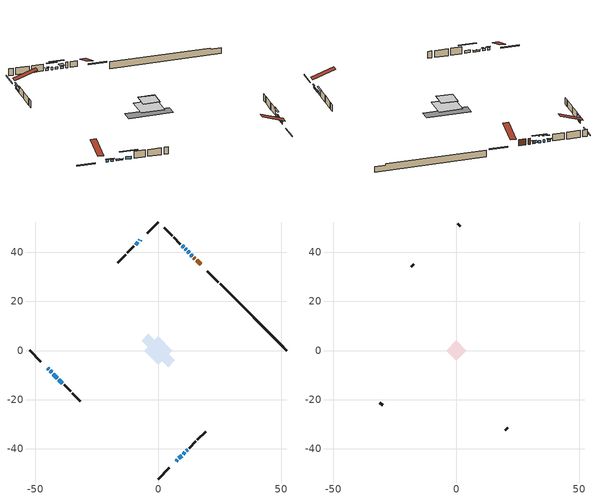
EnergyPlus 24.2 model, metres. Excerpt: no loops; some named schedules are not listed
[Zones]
conditioned space
 floor adiabatic (AdiabaticFloorConstruction): -5.71,0 0,5.71 5.71,0 0,-5.71 z0.65
 floor foundation (Slab1 construction): -6.79,4.06 -4.06,6.79 6.79,-4.06 4.06,-6.79 z-1.79
 wall outside (RimJoist1 construction): 0,-52.32 4.48,-47.84 / -52.32,0 -47.84,-4.48 / 0,52.32 -4.48,47.84 / 24.51,27.81 20.03,32.29 z0.65:0.95
 wall outside (AdiabaticWallConstruction 1): 17.25,35.07 15.62,36.7 / 14.96,37.36 14.55,37.78 z0.65:2.68
 wall outside (AdiabaticWallConstruction): -7.26,45.06 -7.62,44.7 / 7.26,-45.06 7.75,-44.58 / 11.46,-40.87 11.94,-40.38 / -40.42,-11.9 -39.02,-13.31 / 11.32,41 10.96,41.37 z0.65:1.54; -45.06,-7.26 -44.68,-7.64 z0.65:1.41; -44.03,-8.29 -43.4,-8.92 / 13.89,38.43 13.26,39.06 / 12.61,39.72 11.97,40.35 / 10.17,-42.15 10.8,-41.52 / 10.3,42.02 9.67,42.65 z0.65:1.36; 8.4,-43.92 9.51,-42.81 / -42.74,-9.58 -41.07,-11.25 z0.65:1.11; -8.28,44.05 -9.25,43.07 z0.65:1.16
 wall outside (Wall1 construction): 12.6,-39.72 15.31,-37.01 / -38.36,-13.96 -35.64,-16.68 / -9.9,42.42 -12.62,39.7 / 9.02,43.31 6.3,46.02 z0.65:3.09
 wall outside (Wall2 construction): 15.97,-36.35 19.25,-33.07 / -34.99,-17.34 -31.71,-20.61 / -13.28,39.05 -16.56,35.77 / 5.64,46.68 2.36,49.96 z0.65:3.09
 wall foundation (FoundationWall1 construction): 25.17,27.16,-1.79 25.17,27.16,0.65 49.61,2.72,0.65 49.61,2.72,0.18 52.32,0,0.18 52.32,0,-1.79
 window (WindowConstruction 10): -7.26,45.06 -7.62,44.7 z0.65:1.54
 window (WindowConstruction 7): 7.26,-45.06 7.74,-44.58 z0.65:1.54
 window (WindowConstruction 8): -45.06,-7.26 -44.69,-7.64 z0.65:1.41
 window (WindowConstruction 9): -44.03,-8.29 -43.4,-8.92 z0.65:1.36
 window (WindowConstruction 12): 8.4,-43.92 9.51,-42.81 z0.65:1.11
 window (WindowConstruction 13): -42.74,-9.58 -41.07,-11.25 z0.65:1.11
 window (WindowConstruction): 13.89,38.43 13.26,39.06 z0.65:1.36
 window (WindowConstruction 1): 12.6,39.72 11.98,40.35 z0.65:1.36
 window (WindowConstruction 2): 10.17,-42.15 10.8,-41.52 z0.65:1.36
 window (WindowConstruction 3): 11.46,-40.87 11.94,-40.38 z0.65:1.54
 window (WindowConstruction 4): -40.42,-11.91 -39.02,-13.31 z0.65:1.54
 window (WindowConstruction 11): 11.32,41 10.96,41.36 z0.65:1.54
 window (WindowConstruction 5): 10.3,42.02 9.67,42.65 z0.65:1.36
 window (WindowConstruction 6): -8.28,44.05 -9.25,43.08 z0.65:1.16
 door (Door): 17.25,35.07 15.62,36.7 z0.65:2.68
 door (Door 1): 14.96,37.36 14.55,37.78 z0.65:2.68
 ceiling adiabatic (AdiabaticFloorConstruction): 0,-5.71 5.71,0 0,5.71 -5.71,0 z0.65
attic - vented
 floor to conditioned space (Floor1 construction Reversed): -3.99,0 0,3.99 3.99,0 0,-3.99 z3.09
 floor to conditioned space (Floor2 construction Reversed): -4.09,0 0,4.09 4.09,0 0,-4.09 z3.09
 wall outside (Wall3 construction): 19.91,-32.42 20.96,-31.37 / -31.05,-21.27 -30,-22.32 / -17.21,35.11 -18.26,34.06 / 1.71,50.62 0.66,51.67 z0.65:3.09
 roof outside (Roof1 construction): 6.6,-45.72,3.09 1.04,-40.16,5.71 -0.42,-41.62,5.71 5.14,-47.19,3.09; -45.72,-6.6,3.09 -40.16,-1.04,5.71 -41.62,0.42,5.71 -47.19,-5.14,3.09; -6.6,45.72,3.09 -1.04,40.16,5.71 0.42,41.62,5.71 -5.14,47.19,3.09; 17.91,34.42,3.09 12.35,28.85,5.71 13.81,27.39,5.71 19.37,32.95,3.09
shading: -7.83,44.49 -7.05,45.27 -7.26,45.49 -8.04,44.7 z1.84; 7.96,-44.37 7.05,-45.27 7.26,-45.49 8.17,-44.58 z1.84; -44.47,-7.85 -45.27,-7.05 -45.49,-7.26 -44.69,-8.06 z1.71; -43.19,-9.13 -44.24,-8.08 -44.45,-8.29 -43.4,-9.35 z1.66; 9.62,-42.7 8.3,-44.03 8.4,-44.13 9.73,-42.81 z1.26; -40.97,-11.35 -42.85,-9.47 -42.95,-9.58 -41.07,-11.46 z1.26; 13.05,39.27 14.1,38.22 15.18,39.3 14.13,40.35 z1.66; 10.47,41.85 14.11,38.21 14.32,38.42 10.68,42.07 z3.49; 11.01,-41.31 9.96,-42.36 10.17,-42.58 11.22,-41.52 z1.66; 13.02,-39.31 10.38,-41.94 10.59,-42.15 13.23,-39.52 z3.06; -37.51,-14.81 -41.92,-10.4 -42.14,-10.61 -37.72,-15.02 z3.67; 9.88,42.44 12.39,39.93 12.61,40.14 10.09,42.65 z3.06; 9.46,42.86 10.51,41.81 10.72,42.02 9.67,43.07 z1.66; -10.32,42 -7.2,45.12 -7.41,45.33 -10.53,42.21 z2.68
[Building]
Building 1: Terrain=Suburbs
[Site:Location]
Halifax Intl AP_NS: Latitude {deg}=44.88; Longitude {deg}=-63.51; Time Zone {hr}=-4; Elevation {m}=145; Keep Site Location Information=Yes
[Site:GroundTemperature:Shallow]
3.15511, 1.33576, 1.19006, 2.05344, 5.51939, 8.9692, 11.96, 13.8546, 14.0156, 12.4746, 9.56009, 6.2161
[Site:WaterMainsTemperature]
Calculation Method=Schedule; Temperature Schedule=mains temperature schedule
[Material] Roughness=Rough; Thermal Absorptance=0.9
Name | Thickness {m} | Conductivity {W/m-K} | Density {kg/m3} | Specific Heat {J/kg-K} | Solar Absorptance | Visible Absorptance
asphalt or fiberglass shingles | 0.00635 | 0.162714 | 1121.4 | 1465.45 | 0.4 | 0.4
ceiling loosefill ins | 0.0846667 | 0.0480833 | 16.02 | 1046.75 | 0.7 | 0.7
ceiling stud and cavity | 0.1397 | 0.107503 | 65.682 | 1177.47 | 0.7 | 0.7
ceiling stud and cavity 1 | 0.1397 | 0.118768 | 65.682 | 1177.47 | 0.7 | 0.7
concrete 4.0 in. | 0.1016 | 1.803125 | 2242.8 | 837.4 | 0.7 | 0.7
concrete 8.0 in. | 0.2032 | 1.803125 | 2242.8 | 837.4 | 0.7 | 0.7
door material | 0.04445 | 0.0451087 | 512.64 | 1214.23 | 0.7 | 0.7
exterior vertical ins | 0.0421978 | 0.029427 | 32.04 | 1214.23 | 0.7 | 0.7
floor covering | 0.0127 | 0.0433444 | 54.468 | 1339.84 | 0.6 | 0.6
floor rigid ins; wall rigid ins 1 | 0.512978 | 0.029427 | 32.04 | 1214.23 | 0.7 | 0.7
floor stud and cavity | 0.1397 | 1.75129 | 37.0049 | 1207.88 | 0.7 | 0.7
furniture material conditioned space 1 | 0.1524 | 0.115458 | 640.8 | 1214.23 | 0.6 | 0.6
gypsum board | 0.0127 | 0.160291 | 801 | 837.4 | 0.6 | 0.6
gypsum board 1 | 0.0127 | 0.160291 | 801 | 837.4 | 0.7 | 0.7
osb sheathing 0.5 in. | 0.0127 | 0.115458 | 512.64 | 1214.23 | 0.7 | 0.7
osb sheathing 0.75 in. | 0.01905 | 0.115458 | 512.64 | 1214.23 | 0.7 | 0.7
osb sheathing 2.0 in. | 0.0508 | 0.115458 | 512.64 | 1214.23 | 0.7 | 0.7
rim joist rigid ins; wall rigid ins | 0.051816 | 0.029427 | 32.04 | 1214.23 | 0.7 | 0.7
rim joist stud and cavity | 0.0508 | 0.0405436 | 125.044 | 1163.47 | 0.6 | 0.6
slab rigid ins | 0.0412942 | 0.029427 | 32.04 | 1214.23 | 0.7 | 0.7
wall stud and cavity | 0.1397 | 0.223492 | 139.0536 | 1170.24 | 0.7 | 0.7
wall stud and cavity 1 | 0.1397 | 0.114486 | 139.0536 | 1170.24 | 0.7 | 0.7
wall stud and cavity 2 | 0.0889 | 6.1454 | 50.32683 | 1063.81 | 0.6 | 0.6
wall stud and cavity 3 | 0.0889 | 0.380278 | 52.3479 | 1209.89 | 0.7 | 0.7
wall stud and cavity 4 | 0.0889 | 0.391764 | 83.0341 | 1211.67 | 0.7 | 0.7
wood siding | 0.0254 | 0.102417 | 544.68 | 1172.36 | 0.4 | 0.4
wood siding 1 | 0.00254 | 0.102417 | 544.68 | 1172.36 | 0.4 | 0.4
wood siding 2; wood siding 3; wood siding 4 | 0.0254 | 0.102417 | 544.68 | 1172.36 | 0.7 | 0.7
[WindowMaterial:SimpleGlazingSystem]
Name | U-Factor {W/m2-K} | Solar Heat Gain Coefficient
WindowMaterial | 2.25473 | 0.49
WindowMaterial 1 | 2.25928 | 0.48
WindowMaterial 2 | 2.17808 | 0.56
WindowMaterial 3 | 2.32457 | 0.42
WindowMaterial 4 | 2.30697 | 0.44
WindowMaterial 5 | 2.34672 | 0.4
WindowMaterial 6 | 2.37511 | 0.37
[Construction]
AdiabaticFloorConstruction: floor stud and cavity, floor rigid ins, osb sheathing 0.75 in., floor covering
AdiabaticWallConstruction: wood siding 3, wall rigid ins 1, wall stud and cavity 3, gypsum board
AdiabaticWallConstruction 1: wood siding 4, wall rigid ins 1, wall stud and cavity 3, gypsum board
Door; Door 1: door material
Floor1 construction Reversed: gypsum board, ceiling stud and cavity, ceiling loosefill ins
Floor2 construction Reversed: gypsum board, ceiling stud and cavity 1
FoundationWall1 construction: concrete 8.0 in., gypsum board 1
furniture construction conditioned space 1: furniture material conditioned space 1
PartitionWallConstruction: gypsum board, wall stud and cavity 4, gypsum board
RimJoist1 construction: wood siding 2, rim joist rigid ins, osb sheathing 2.0 in., rim joist stud and cavity
Roof1 construction: asphalt or fiberglass shingles
Slab1 construction: slab rigid ins, concrete 4.0 in.
Wall1 construction: wood siding, wall rigid ins, osb sheathing 0.5 in., wall stud and cavity, gypsum board
Wall2 construction: wood siding, osb sheathing 0.5 in., wall stud and cavity 1, gypsum board
Wall3 construction: wood siding 1, wall stud and cavity 2
WindowConstruction; WindowConstruction 1; WindowConstruction 2; WindowConstruction 5; WindowConstruction 9: WindowMaterial
WindowConstruction 10; WindowConstruction 11: WindowMaterial 5
WindowConstruction 12; WindowConstruction 13: WindowMaterial 6
WindowConstruction 3; WindowConstruction 7: WindowMaterial 1
WindowConstruction 4: WindowMaterial 2
WindowConstruction 6: WindowMaterial 3
WindowConstruction 8: WindowMaterial 4
[Zone] Multiplier=1; Part of Total Floor Area=Yes
Name | Volume {m3}
attic - vented | 27.76
conditioned space | 315.7
[Space]
Name | Zone | Volume {m3}
attic - vented 1 | attic - vented | 27.76
conditioned space 1 | conditioned space | 315.7
[ZoneInfiltration:EffectiveLeakageArea]
infil attic - vented 1: Zone or Space=attic - vented 1; Schedule=Always On Discrete; Effective Air Leakage Area {cm2}=2336.24; Stack Coefficient=0.00035189; Wind Coefficient=1.26743e-05
[ZoneMixing]
whole house fan mix: Zone or Space=attic - vented; Schedule=Always On Continuous; Design Flow Rate Calculation Method=Flow/Zone; Design Flow Rate {m3/s}=0; Source Zone or Space=conditioned space
[SurfaceProperty:ExposedFoundationPerimeter]
Slab1: Exposed Perimeter Calculation Method=TotalExposedPerimeter; Total Exposed Perimeter {m}=38.405
[InternalMass] Zone or ZoneList=conditioned space; Space or SpaceList=conditioned space 1
Name | Construction | Surface Area {m2}
furniture mass conditioned space 1 | furniture construction conditioned space 1 | 49.8001
partition wall mass | PartitionWallConstruction | 124.5
[Lights]
interior lighting: Zone or ZoneList or Space or SpaceList=conditioned space 1; Schedule=interior lighting schedule; Design Level Calculation Method=LightingLevel; Lighting Level {W}=343.2; Return Air Fraction=0; Fraction Radiant=0.6; Fraction Visible=0.2; Fraction Replaceable=1
[People]
occupants: Zone or ZoneList or Space or SpaceList=conditioned space 1; Number of People Schedule=occupants schedule; Number of People Calculation Method=People; Number of People=3; Fraction Radiant=0.314171; Sensible Heat Fraction=0.56303; Activity Level Schedule=occupants activity schedule; Carbon Dioxide Generation Rate {m3/s-W}=0; Enable ASHRAE 55 Comfort Warnings=No; Mean Radiant Temperature Calculation Type=EnclosureAveraged
[ElectricEquipment] Zone or ZoneList or Space or SpaceList=conditioned space 1; Design Level Calculation Method=EquipmentLevel
Name | Schedule | Design Level {W} | Fraction Latent | Fraction Radiant | Fraction Lost
clothes dryer | clothes dryer schedule | 140.772 | 0.015 | 0.081 | 0.85
clothes washer | clothes washer schedule | 32.1985 | 0.03 | 0.162 | 0.7
cooking range | cooking range schedule | 215.147 | 0.08 | 0.432 | 0.2
dishwasher | dishwasher schedule | 66.8632 | 0.3 | 0.18 | 0.4
fridge | fridge schedule | 72.9452 | 0 | 0.6 | 0
mech vent bath fan 0 | mech vent bath fan 0 schedule | 50.2 | 0 | 0 | 1
mech vent house fan | mech vent house fan schedule | 19.9167 | 0 | 0 | 0.5
mech vent house fan cfis | mech vent house fan cfis schedule | 0 | 0 | 0 | 0
misc plug loads | misc plug loads schedule | 494.7 | 0.045 | 0.513 | 0.1
whole house fan | Always On Discrete | 0 | 0 | 0 | 1
[OtherEquipment] Zone or ZoneList or Space or SpaceList=conditioned space 1; Design Level Calculation Method=EquipmentLevel
Name | Fuel Type | Schedule | Design Level {W} | Fraction Latent | Fraction Radiant | Fraction Lost
clothes dryer 1 | Electricity | clothes dryer schedule | 0 | 0.015 | 0.081 | 0.85
cooking range 1 | Electricity | cooking range schedule | 0 | 0.08 | 0.432 | 0.2
general water use latent | None | general water use schedule | 62.594 | 1 | 0 | 0
general water use sensible | None | general water use schedule | -61.6891 | 0 | 0.6 | 0
mech vent house fan latent load | None | Always On Discrete | 0 | 1 | 0 | 0
mech vent house fan sensible load | None | Always On Discrete | 0 | 0 | 0 | 0
water heater energy adjustment1 | Electricity | Always On Discrete | 0.01 | 0 | 0 | 1
[ZoneInfiltration:DesignFlowRate] Zone or ZoneList or Space or SpaceList=conditioned space 1; Schedule=Always On Discrete; Design Flow Rate Calculation Method=Flow/Zone; Design Flow Rate {m3/s}=0
infil flow; natural vent flow; whole house fan flow
[ZoneControl:Thermostat]
conditioned space Thermostat: Zone or ZoneList=conditioned space; Control Type Schedule=conditioned space Thermostat Schedule; Control 1=conditioned space temperature setpoint; Temperature Difference Between Cutout And Setpoint {deltaC}=0
[ThermostatSetpoint:DualSetpoint]
conditioned space temperature setpoint: Heating Setpoint Temperature Schedule=heating setpoint; Cooling Setpoint Temperature Schedule=cooling setpoint
[Zone equipment]
conditioned space: electric baseboard
[Foundation:Kiva]
Foundation Kiva 1: Initial Indoor Air Temperature {C}=18; Wall Height Above Grade {m}=0.649986; Wall Depth Below Slab {m}=0.2032; Custom Block Material Name 1=exterior vertical ins; Custom Block Depth 1 {m}=2.43998; Custom Block X Position 1 {m}=0.2159; Custom Block Z Position 1 {m}=0
[Foundation:Kiva:Settings]
Soil Conductivity {W/m-K}=0.849921; Soil Density {kg/m3}=1842.3; Soil Specific Heat {J/kg-K}=418.7; Ground Solar Absorptivity=0.9; Ground Thermal Absorptivity=0.9; Ground Surface Roughness {m}=0.03; Far-Field Width {m}=40; Deep-Ground Boundary Condition=ZeroFlux; Deep-Ground Depth {m}=40; Minimum Cell Dimension {m}=0.2; Maximum Cell Growth Coefficient=3; Simulation Timestep=Timestep
[Exterior:Lights]
exterior lighting: Schedule=exterior lighting schedule; Design Level {W}=75.6
[EnergyManagementSystem:Sensor] Output:Variable or Output:Meter Index Key=conditioned space
Name | Output:Variable or Output:Meter
conditioned_space_clg_unmet_s | Zone Cooling Setpoint Not Met Time
conditioned_space_htg_unmet_s | Zone Heating Setpoint Not Met Time
fridge_tin_s; tin_s; tin_s_1 | Zone Mean Air Temperature
tout_s | Zone Outdoor Air Drybulb Temperature
win_s | Zone Air Humidity Ratio
[Schedule:Constant]
Name | Hourly Value
Always On Continuous; mech vent house fan schedule; mech vent house fan cfis schedule; Always On Discrete | 1
occupants activity schedule | 117.228
fridge schedule | 0
[Schedule:Week:Daily]
interior lighting schedule Week Rule - Jan1-Jan27: interior lighting schedule day, interior lighting schedule day, interior lighting schedule day, interior lighting schedule day, interior lighting schedule day, interior lighting schedule day, interior lighting schedule day, interior lighting schedule default day, interior lighting schedule default day, interior lighting schedule default day, interior lighting schedule default day, interior lighting schedule default day
interior lighting schedule Week Rule - Jan28-Feb3: interior lighting schedule day, interior lighting schedule day, interior lighting schedule day, interior lighting schedule day, interior lighting schedule day 1, interior lighting schedule day 1, interior lighting schedule day 1, interior lighting schedule default day, interior lighting schedule default day, interior lighting schedule default day, interior lighting schedule default day, interior lighting schedule default day
interior lighting schedule Week Rule - Feb4-Feb24: interior lighting schedule day 1, interior lighting schedule day 1, interior lighting schedule day 1, interior lighting schedule day 1, interior lighting schedule day 1, interior lighting schedule day 1, interior lighting schedule day 1, interior lighting schedule default day, interior lighting schedule default day, interior lighting schedule default day, interior lighting schedule default day, interior lighting schedule default day
interior lighting schedule Week Rule - Feb25-Mar3: interior lighting schedule day 1, interior lighting schedule day 1, interior lighting schedule day 1, interior lighting schedule day 1, interior lighting schedule day 2, interior lighting schedule day 2, interior lighting schedule day 2, interior lighting schedule default day, interior lighting schedule default day, interior lighting schedule default day, interior lighting schedule default day, interior lighting schedule default day
interior lighting schedule Week Rule - Mar4-Mar31: interior lighting schedule day 2, interior lighting schedule day 2, interior lighting schedule day 2, interior lighting schedule day 2, interior lighting schedule day 2, interior lighting schedule day 2, interior lighting schedule day 2, interior lighting schedule default day, interior lighting schedule default day, interior lighting schedule default day, interior lighting schedule default day, interior lighting schedule default day
interior lighting schedule Week Rule - Apr1-Apr28: interior lighting schedule day 3, interior lighting schedule day 3, interior lighting schedule day 3, interior lighting schedule day 3, interior lighting schedule day 3, interior lighting schedule day 3, interior lighting schedule day 3, interior lighting schedule default day, interior lighting schedule default day, interior lighting schedule default day, interior lighting schedule default day, interior lighting schedule default day
interior lighting schedule Week Rule - Apr29-May5: interior lighting schedule day 3, interior lighting schedule day 3, interior lighting schedule day 4, interior lighting schedule day 4, interior lighting schedule day 4, interior lighting schedule day 4, interior lighting schedule day 4, interior lighting schedule default day, interior lighting schedule default day, interior lighting schedule default day, interior lighting schedule default day, interior lighting schedule default day
interior lighting schedule Week Rule - May6-May26: interior lighting schedule day 4, interior lighting schedule day 4, interior lighting schedule day 4, interior lighting schedule day 4, interior lighting schedule day 4, interior lighting schedule day 4, interior lighting schedule day 4, interior lighting schedule default day, interior lighting schedule default day, interior lighting schedule default day, interior lighting schedule default day, interior lighting schedule default day
interior lighting schedule Week Rule - May27-Jun2: interior lighting schedule day 4, interior lighting schedule day 4, interior lighting schedule day 4, interior lighting schedule day 4, interior lighting schedule day 4, interior lighting schedule day 5, interior lighting schedule day 5, interior lighting schedule default day, interior lighting schedule default day, interior lighting schedule default day, interior lighting schedule default day, interior lighting schedule default day
interior lighting schedule Week Rule - Jun3-Jun30: interior lighting schedule day 5, interior lighting schedule day 5, interior lighting schedule day 5, interior lighting schedule day 5, interior lighting schedule day 5, interior lighting schedule day 5, interior lighting schedule day 5, interior lighting schedule default day, interior lighting schedule default day, interior lighting schedule default day, interior lighting schedule default day, interior lighting schedule default day
interior lighting schedule Week Rule - Jul1-Jul28: interior lighting schedule day 6, interior lighting schedule day 6, interior lighting schedule day 6, interior lighting schedule day 6, interior lighting schedule day 6, interior lighting schedule day 6, interior lighting schedule day 6, interior lighting schedule default day, interior lighting schedule default day, interior lighting schedule default day, interior lighting schedule default day, interior lighting schedule default day
interior lighting schedule Week Rule - Jul29-Aug4: interior lighting schedule day 6, interior lighting schedule day 6, interior lighting schedule day 6, interior lighting schedule day 7, interior lighting schedule day 7, interior lighting schedule day 7, interior lighting schedule day 7, interior lighting schedule default day, interior lighting schedule default day, interior lighting schedule default day, interior lighting schedule default day, interior lighting schedule default day
interior lighting schedule Week Rule - Aug5-Aug25: interior lighting schedule day 7, interior lighting schedule day 7, interior lighting schedule day 7, interior lighting schedule day 7, interior lighting schedule day 7, interior lighting schedule day 7, interior lighting schedule day 7, interior lighting schedule default day, interior lighting schedule default day, interior lighting schedule default day, interior lighting schedule default day, interior lighting schedule default day
interior lighting schedule Week Rule - Aug26-Sep1: interior lighting schedule day 7, interior lighting schedule day 7, interior lighting schedule day 7, interior lighting schedule day 7, interior lighting schedule day 7, interior lighting schedule day 7, interior lighting schedule day 8, interior lighting schedule default day, interior lighting schedule default day, interior lighting schedule default day, interior lighting schedule default day, interior lighting schedule default day
interior lighting schedule Week Rule - Sep2-Sep29: interior lighting schedule day 8, interior lighting schedule day 8, interior lighting schedule day 8, interior lighting schedule day 8, interior lighting schedule day 8, interior lighting schedule day 8, interior lighting schedule day 8, interior lighting schedule default day, interior lighting schedule default day, interior lighting schedule default day, interior lighting schedule default day, interior lighting schedule default day
interior lighting schedule Week Rule - Sep30-Oct6: interior lighting schedule day 8, interior lighting schedule day 9, interior lighting schedule day 9, interior lighting schedule day 9, interior lighting schedule day 9, interior lighting schedule day 9, interior lighting schedule day 9, interior lighting schedule default day, interior lighting schedule default day, interior lighting schedule default day, interior lighting schedule default day, interior lighting schedule default day
interior lighting schedule Week Rule - Oct7-Oct27: interior lighting schedule day 9, interior lighting schedule day 9, interior lighting schedule day 9, interior lighting schedule day 9, interior lighting schedule day 9, interior lighting schedule day 9, interior lighting schedule day 9, interior lighting schedule default day, interior lighting schedule default day, interior lighting schedule default day, interior lighting schedule default day, interior lighting schedule default day
interior lighting schedule Week Rule - Oct28-Nov3: interior lighting schedule day 9, interior lighting schedule day 9, interior lighting schedule day 9, interior lighting schedule day 9, interior lighting schedule day 10, interior lighting schedule day 10, interior lighting schedule day 10, interior lighting schedule default day, interior lighting schedule default day, interior lighting schedule default day, interior lighting schedule default day, interior lighting schedule default day
interior lighting schedule Week Rule - Nov4-Nov24: interior lighting schedule day 10, interior lighting schedule day 10, interior lighting schedule day 10, interior lighting schedule day 10, interior lighting schedule day 10, interior lighting schedule day 10, interior lighting schedule day 10, interior lighting schedule default day, interior lighting schedule default day, interior lighting schedule default day, interior lighting schedule default day, interior lighting schedule default day
interior lighting schedule Week Rule - Nov25-Dec1: interior lighting schedule day 10, interior lighting schedule day 10, interior lighting schedule day 10, interior lighting schedule day 10, interior lighting schedule day 10, interior lighting schedule day 10, interior lighting schedule day 11, interior lighting schedule default day, interior lighting schedule default day, interior lighting schedule default day, interior lighting schedule default day, interior lighting schedule default day
interior lighting schedule Week Rule - Dec2-Dec31: interior lighting schedule day 11, interior lighting schedule day 11, interior lighting schedule day 11, interior lighting schedule day 11, interior lighting schedule day 11, interior lighting schedule day 11, interior lighting schedule day 11, interior lighting schedule default day, interior lighting schedule default day, interior lighting schedule default day, interior lighting schedule default day, interior lighting schedule default day
occupants schedule Week Rule - Jan1-Dec31: occupants schedule day, occupants schedule day, occupants schedule day, occupants schedule day, occupants schedule day, occupants schedule day, occupants schedule day, occupants schedule default day, occupants schedule default day, occupants schedule default day, occupants schedule default day, occupants schedule default day
clothes dryer schedule Week Rule - Jan1-Dec31: clothes dryer schedule day, clothes dryer schedule day, clothes dryer schedule day, clothes dryer schedule day, clothes dryer schedule day, clothes dryer schedule day, clothes dryer schedule day, clothes dryer schedule default day, clothes dryer schedule default day, clothes dryer schedule default day, clothes dryer schedule default day, clothes dryer schedule default day
clothes washer schedule Week Rule - Jan1-Dec31: clothes washer schedule day, clothes washer schedule day, clothes washer schedule day, clothes washer schedule day, clothes washer schedule day, clothes washer schedule day, clothes washer schedule day, clothes washer schedule default day, clothes washer schedule default day, clothes washer schedule default day, clothes washer schedule default day, clothes washer schedule default day
cooking range schedule Week Rule - Jan1-Dec31: cooking range schedule day, cooking range schedule day, cooking range schedule day, cooking range schedule day, cooking range schedule day, cooking range schedule day, cooking range schedule day, cooking range schedule default day, cooking range schedule default day, cooking range schedule default day, cooking range schedule default day, cooking range schedule default day
dishwasher schedule Week Rule - Jan1-Dec31: dishwasher schedule day, dishwasher schedule day, dishwasher schedule day, dishwasher schedule day, dishwasher schedule day, dishwasher schedule day, dishwasher schedule day, dishwasher schedule default day, dishwasher schedule default day, dishwasher schedule default day, dishwasher schedule default day, dishwasher schedule default day
mech vent bath fan 0 schedule Week Rule - Jan1-Dec31: mech vent bath fan 0 schedule day, mech vent bath fan 0 schedule day, mech vent bath fan 0 schedule day, mech vent bath fan 0 schedule day, mech vent bath fan 0 schedule day, mech vent bath fan 0 schedule day, mech vent bath fan 0 schedule day, mech vent bath fan 0 schedule default day, mech vent bath fan 0 schedule default day, mech vent bath fan 0 schedule default day, mech vent bath fan 0 schedule default day, mech vent bath fan 0 schedule default day
misc plug loads schedule Week Rule - Jan1-Dec31: misc plug loads schedule day, misc plug loads schedule day, misc plug loads schedule day, misc plug loads schedule day, misc plug loads schedule day, misc plug loads schedule day, misc plug loads schedule day, misc plug loads schedule default day, misc plug loads schedule default day, misc plug loads schedule default day, misc plug loads schedule default day, misc plug loads schedule default day
general water use schedule Week Rule - Jan1-Dec31: general water use schedule day, general water use schedule day, general water use schedule day, general water use schedule day, general water use schedule day, general water use schedule day, general water use schedule day, general water use schedule default day, general water use schedule default day, general water use schedule default day, general water use schedule default day, general water use schedule default day
exterior lighting schedule Week Rule - Jan1-Jan27: exterior lighting schedule day, exterior lighting schedule day, exterior lighting schedule day, exterior lighting schedule day, exterior lighting schedule day, exterior lighting schedule day, exterior lighting schedule day, exterior lighting schedule default day, exterior lighting schedule default day, exterior lighting schedule default day, exterior lighting schedule default day, exterior lighting schedule default day
exterior lighting schedule Week Rule - Jan28-Feb3: exterior lighting schedule day, exterior lighting schedule day, exterior lighting schedule day, exterior lighting schedule day, exterior lighting schedule day 1, exterior lighting schedule day 1, exterior lighting schedule day 1, exterior lighting schedule default day, exterior lighting schedule default day, exterior lighting schedule default day, exterior lighting schedule default day, exterior lighting schedule default day
exterior lighting schedule Week Rule - Feb4-Feb24: exterior lighting schedule day 1, exterior lighting schedule day 1, exterior lighting schedule day 1, exterior lighting schedule day 1, exterior lighting schedule day 1, exterior lighting schedule day 1, exterior lighting schedule day 1, exterior lighting schedule default day, exterior lighting schedule default day, exterior lighting schedule default day, exterior lighting schedule default day, exterior lighting schedule default day
exterior lighting schedule Week Rule - Feb25-Mar3: exterior lighting schedule day 1, exterior lighting schedule day 1, exterior lighting schedule day 1, exterior lighting schedule day 1, exterior lighting schedule day 2, exterior lighting schedule day 2, exterior lighting schedule day 2, exterior lighting schedule default day, exterior lighting schedule default day, exterior lighting schedule default day, exterior lighting schedule default day, exterior lighting schedule default day
exterior lighting schedule Week Rule - Mar4-Mar31: exterior lighting schedule day 2, exterior lighting schedule day 2, exterior lighting schedule day 2, exterior lighting schedule day 2, exterior lighting schedule day 2, exterior lighting schedule day 2, exterior lighting schedule day 2, exterior lighting schedule default day, exterior lighting schedule default day, exterior lighting schedule default day, exterior lighting schedule default day, exterior lighting schedule default day
exterior lighting schedule Week Rule - Apr1-Apr28: exterior lighting schedule day 3, exterior lighting schedule day 3, exterior lighting schedule day 3, exterior lighting schedule day 3, exterior lighting schedule day 3, exterior lighting schedule day 3, exterior lighting schedule day 3, exterior lighting schedule default day, exterior lighting schedule default day, exterior lighting schedule default day, exterior lighting schedule default day, exterior lighting schedule default day
exterior lighting schedule Week Rule - Apr29-May5: exterior lighting schedule day 3, exterior lighting schedule day 3, exterior lighting schedule day 4, exterior lighting schedule day 4, exterior lighting schedule day 4, exterior lighting schedule day 4, exterior lighting schedule day 4, exterior lighting schedule default day, exterior lighting schedule default day, exterior lighting schedule default day, exterior lighting schedule default day, exterior lighting schedule default day
exterior lighting schedule Week Rule - May6-May26: exterior lighting schedule day 4, exterior lighting schedule day 4, exterior lighting schedule day 4, exterior lighting schedule day 4, exterior lighting schedule day 4, exterior lighting schedule day 4, exterior lighting schedule day 4, exterior lighting schedule default day, exterior lighting schedule default day, exterior lighting schedule default day, exterior lighting schedule default day, exterior lighting schedule default day
exterior lighting schedule Week Rule - May27-Jun2: exterior lighting schedule day 4, exterior lighting schedule day 4, exterior lighting schedule day 4, exterior lighting schedule day 4, exterior lighting schedule day 4, exterior lighting schedule day 5, exterior lighting schedule day 5, exterior lighting schedule default day, exterior lighting schedule default day, exterior lighting schedule default day, exterior lighting schedule default day, exterior lighting schedule default day
exterior lighting schedule Week Rule - Jun3-Jun30: exterior lighting schedule day 5, exterior lighting schedule day 5, exterior lighting schedule day 5, exterior lighting schedule day 5, exterior lighting schedule day 5, exterior lighting schedule day 5, exterior lighting schedule day 5, exterior lighting schedule default day, exterior lighting schedule default day, exterior lighting schedule default day, exterior lighting schedule default day, exterior lighting schedule default day
exterior lighting schedule Week Rule - Jul1-Jul28: exterior lighting schedule day 6, exterior lighting schedule day 6, exterior lighting schedule day 6, exterior lighting schedule day 6, exterior lighting schedule day 6, exterior lighting schedule day 6, exterior lighting schedule day 6, exterior lighting schedule default day, exterior lighting schedule default day, exterior lighting schedule default day, exterior lighting schedule default day, exterior lighting schedule default day
exterior lighting schedule Week Rule - Jul29-Aug4: exterior lighting schedule day 6, exterior lighting schedule day 6, exterior lighting schedule day 6, exterior lighting schedule day 7, exterior lighting schedule day 7, exterior lighting schedule day 7, exterior lighting schedule day 7, exterior lighting schedule default day, exterior lighting schedule default day, exterior lighting schedule default day, exterior lighting schedule default day, exterior lighting schedule default day
exterior lighting schedule Week Rule - Aug5-Aug25: exterior lighting schedule day 7, exterior lighting schedule day 7, exterior lighting schedule day 7, exterior lighting schedule day 7, exterior lighting schedule day 7, exterior lighting schedule day 7, exterior lighting schedule day 7, exterior lighting schedule default day, exterior lighting schedule default day, exterior lighting schedule default day, exterior lighting schedule default day, exterior lighting schedule default day
exterior lighting schedule Week Rule - Aug26-Sep1: exterior lighting schedule day 7, exterior lighting schedule day 7, exterior lighting schedule day 7, exterior lighting schedule day 7, exterior lighting schedule day 7, exterior lighting schedule day 7, exterior lighting schedule day 8, exterior lighting schedule default day, exterior lighting schedule default day, exterior lighting schedule default day, exterior lighting schedule default day, exterior lighting schedule default day
exterior lighting schedule Week Rule - Sep2-Sep29: exterior lighting schedule day 8, exterior lighting schedule day 8, exterior lighting schedule day 8, exterior lighting schedule day 8, exterior lighting schedule day 8, exterior lighting schedule day 8, exterior lighting schedule day 8, exterior lighting schedule default day, exterior lighting schedule default day, exterior lighting schedule default day, exterior lighting schedule default day, exterior lighting schedule default day
exterior lighting schedule Week Rule - Sep30-Oct6: exterior lighting schedule day 8, exterior lighting schedule day 9, exterior lighting schedule day 9, exterior lighting schedule day 9, exterior lighting schedule day 9, exterior lighting schedule day 9, exterior lighting schedule day 9, exterior lighting schedule default day, exterior lighting schedule default day, exterior lighting schedule default day, exterior lighting schedule default day, exterior lighting schedule default day
exterior lighting schedule Week Rule - Oct7-Oct27: exterior lighting schedule day 9, exterior lighting schedule day 9, exterior lighting schedule day 9, exterior lighting schedule day 9, exterior lighting schedule day 9, exterior lighting schedule day 9, exterior lighting schedule day 9, exterior lighting schedule default day, exterior lighting schedule default day, exterior lighting schedule default day, exterior lighting schedule default day, exterior lighting schedule default day
[Schedule:Year]
interior lighting schedule: interior lighting schedule Week Rule - Jan1-Jan27, 1, 1, 1, 27, interior lighting schedule Week Rule - Jan28-Feb3, 1, 28, 2, 3, interior lighting schedule Week Rule - Feb4-Feb24, 2, 4, 2, 24, interior lighting schedule Week Rule - Feb25-Mar3, 2, 25, 3, 3, interior lighting schedule Week Rule - Mar4-Mar31, 3, 4, 3, 31, interior lighting schedule Week Rule - Apr1-Apr28, 4, 1, 4, 28, interior lighting schedule Week Rule - Apr29-May5, 4, 29, 5, 5, interior lighting schedule Week Rule - May6-May26, 5, 6, 5, 26, interior lighting schedule Week Rule - May27-Jun2, 5, 27, 6, 2, interior lighting schedule Week Rule - Jun3-Jun30, 6, 3, 6, 30, interior lighting schedule Week Rule - Jul1-Jul28, 7, 1, 7, 28, interior lighting schedule Week Rule - Jul29-Aug4, 7, 29, 8, 4, interior lighting schedule Week Rule - Aug5-Aug25, 8, 5, 8, 25, interior lighting schedule Week Rule - Aug26-Sep1, 8, 26, 9, 1, interior lighting schedule Week Rule - Sep2-Sep29, 9, 2, 9, 29, interior lighting schedule Week Rule - Sep30-Oct6, 9, 30, 10, 6, interior lighting schedule Week Rule - Oct7-Oct27, 10, 7, 10, 27, interior lighting schedule Week Rule - Oct28-Nov3, 10, 28, 11, 3, interior lighting schedule Week Rule - Nov4-Nov24, 11, 4, 11, 24, interior lighting schedule Week Rule - Nov25-Dec1, 11, 25, 12, 1, interior lighting schedule Week Rule - Dec2-Dec31, 12, 2, 12, 31
occupants schedule: occupants schedule Week Rule - Jan1-Dec31, 1, 1, 12, 31
clothes dryer schedule: clothes dryer schedule Week Rule - Jan1-Dec31, 1, 1, 12, 31
clothes washer schedule: clothes washer schedule Week Rule - Jan1-Dec31, 1, 1, 12, 31
cooking range schedule: cooking range schedule Week Rule - Jan1-Dec31, 1, 1, 12, 31
dishwasher schedule: dishwasher schedule Week Rule - Jan1-Dec31, 1, 1, 12, 31
mech vent bath fan 0 schedule: mech vent bath fan 0 schedule Week Rule - Jan1-Dec31, 1, 1, 12, 31
misc plug loads schedule: misc plug loads schedule Week Rule - Jan1-Dec31, 1, 1, 12, 31
general water use schedule: general water use schedule Week Rule - Jan1-Dec31, 1, 1, 12, 31
exterior lighting schedule: exterior lighting schedule Week Rule - Jan1-Jan27, 1, 1, 1, 27, exterior lighting schedule Week Rule - Jan28-Feb3, 1, 28, 2, 3, exterior lighting schedule Week Rule - Feb4-Feb24, 2, 4, 2, 24, exterior lighting schedule Week Rule - Feb25-Mar3, 2, 25, 3, 3, exterior lighting schedule Week Rule - Mar4-Mar31, 3, 4, 3, 31, exterior lighting schedule Week Rule - Apr1-Apr28, 4, 1, 4, 28, exterior lighting schedule Week Rule - Apr29-May5, 4, 29, 5, 5, exterior lighting schedule Week Rule - May6-May26, 5, 6, 5, 26, exterior lighting schedule Week Rule - May27-Jun2, 5, 27, 6, 2, exterior lighting schedule Week Rule - Jun3-Jun30, 6, 3, 6, 30, exterior lighting schedule Week Rule - Jul1-Jul28, 7, 1, 7, 28, exterior lighting schedule Week Rule - Jul29-Aug4, 7, 29, 8, 4, exterior lighting schedule Week Rule - Aug5-Aug25, 8, 5, 8, 25, exterior lighting schedule Week Rule - Aug26-Sep1, 8, 26, 9, 1, exterior lighting schedule Week Rule - Sep2-Sep29, 9, 2, 9, 29, exterior lighting schedule Week Rule - Sep30-Oct6, 9, 30, 10, 6, exterior lighting schedule Week Rule - Oct7-Oct27, 10, 7, 10, 27, exterior lighting schedule Week Rule - Oct28-Nov3, 10, 28, 11, 3, exterior lighting schedule Week Rule - Nov4-Nov24, 11, 4, 11, 24, exterior lighting schedule Week Rule - Nov25-Dec1, 11, 25, 12, 1, exterior lighting schedule Week Rule - Dec2-Dec31, 12, 2, 12, 31
[Schedule:Compact]
conditioned space Thermostat Schedule: Through: 12/31, For: AllDays, Until: 24:00, 4
mains temperature schedule: Through: 01/01, For: AllDays, Until: 24:00, 7.41, Through: 01/02, For: AllDays, Until: 24:00, 7.34833, Through: 01/03, For: AllDays, Until: 24:00, 7.28778, Through: 01/04, For: AllDays, Until: 24:00, 7.22889, Through: 01/05, For: AllDays, Until: 24:00, 7.17056, Through: 01/06, For: AllDays, Until: 24:00, 7.11333, Through: 01/07, For: AllDays, Until: 24:00, 7.05722, Through: 01/08, For: AllDays, Until: 24:00, 7.00167, Through: 01/09, For: AllDays, Until: 24:00, 6.94778, Through: 01/10, For: AllDays, Until: 24:00, 6.895, Through: 01/11, For: AllDays, Until: 24:00, 6.84333, Through: 01/12, For: AllDays, Until: 24:00, 6.79278, Through: 01/13, For: AllDays, Until: 24:00, 6.74389, Through: 01/14, For: AllDays, Until: 24:00, 6.69556, Through: 01/15, For: AllDays, Until: 24:00, 6.64889, Through: 01/16, For: AllDays, Until: 24:00, 6.60278, Through: 01/17, For: AllDays, Until: 24:00, 6.55833, Through: 01/18, For: AllDays, Until: 24:00, 6.515, Through: 01/19, For: AllDays, Until: 24:00, 6.47333, Through: 01/20, For: AllDays, Until: 24:00, 6.43278, Through: 01/21, For: AllDays, Until: 24:00, 6.39333, Through: 01/22, For: AllDays, Until: 24:00, 6.355, Through: 01/23, For: AllDays, Until: 24:00, 6.31833, Through: 01/24, For: AllDays, Until: 24:00, 6.28278, Through: 01/25, For: AllDays, Until: 24:00, 6.24889, Through: 01/26, For: AllDays, Until: 24:00, 6.21611, Through: 01/27, For: AllDays, Until: 24:00, 6.18444, Through: 01/28, For: AllDays, Until: 24:00, 6.15444, Through: 01/29, For: AllDays, Until: 24:00, 6.12556, Through: 01/30, For: AllDays, Until: 24:00, 6.09833, Through: 01/31, For: AllDays, Until: 24:00, 6.07222, Through: 02/01, For: AllDays, Until: 24:00, 6.04778, Through: 02/02, For: AllDays, Until: 24:00, 6.02444, Through: 02/03, For: AllDays, Until: 24:00, 6.00278, Through: 02/04, For: AllDays, Until: 24:00, 5.98222, Through: 02/05, For: AllDays, Until: 24:00, 5.96333, Through: 02/06, For: AllDays, Until: 24:00, 5.94556, Through: 02/07, For: AllDays, Until: 24:00, 5.92944, Through: 02/08, For: AllDays, Until: 24:00, 5.915, Through: 02/09, For: AllDays, Until: 24:00, 5.90167, Through: 02/10, For: AllDays, Until: 24:00, 5.89, Through: 02/11, For: AllDays, Until: 24:00, 5.87944, Through: 02/12, For: AllDays, Until: 24:00, 5.87056, Through: 02/13, For: AllDays, Until: 24:00, 5.86333, Through: 02/14, For: AllDays, Until: 24:00, 5.85722, Through: 02/15, For: AllDays, Until: 24:00, 5.85278, Through: 02/16, For: AllDays, Until: 24:00, 5.84944, Through: 02/17, For: AllDays, Until: 24:00, 5.84833, Through: 02/18, For: AllDays, Until: 24:00, 5.84778, Through: 02/19, For: AllDays, Until: 24:00, 5.84944, Through: 02/20, For: AllDays, Until: 24:00, 5.85167, Through: 02/21, For: AllDays, Until: 24:00, 5.85611, Through: 02/22, For: AllDays, Until: 24:00, 5.86167, Through: 02/23, For: AllDays, Until: 24:00, 5.86889, Through: 02/24, For: AllDays, Until: 24:00, 5.87722, Through: 02/25, For: AllDays, Until: 24:00, 5.88722, Through: 02/26, For: AllDays, Until: 24:00, 5.89889, Through: 02/27, For: AllDays, Until: 24:00, 5.91167, Through: 02/28, For: AllDays, Until: 24:00, 5.92611, Through: 03/01, For: AllDays, Until: 24:00, 5.94222, Through: 03/02, For: AllDays, Until: 24:00, 5.95944, Through: 03/03, For: AllDays, Until: 24:00, 5.97778, Through: 03/04, For: AllDays, Until: 24:00, 5.99778, Through: 03/05, For: AllDays, Until: 24:00, 6.01944, Through: 03/06, For: AllDays, Until: 24:00, 6.04222, Through: 03/07, For: AllDays, Until: 24:00, 6.06667, Through: 03/08, For: AllDays, Until: 24:00, 6.09222, Through: 03/09, For: AllDays, Until: 24:00, 6.11944, Through: 03/10, For: AllDays, Until: 24:00, 6.14778, Through: 03/11, For: AllDays, Until: 24:00, 6.17722, Through: 03/12, For: AllDays, Until: 24:00, 6.20833, Through: 03/13, For: AllDays, Until: 24:00, 6.24111, Through: 03/14, For: AllDays, Until: 24:00, 6.275, Through: 03/15, For: AllDays, Until: 24:00, 6.31, Through: 03/16, For: AllDays, Until: 24:00, 6.34667, Through: 03/17, For: AllDays, Until: 24:00, 6.38444, Through: 03/18, For: AllDays, Until: 24:00, 6.42333, Through: 03/19, For: AllDays, Until: 24:00, 6.46389, Through: 03/20, For: AllDays, Until: 24:00, 6.50556, Through: 03/21, For: AllDays, Until: 24:00, 6.54833, Through: 03/22, For: AllDays, Until: 24:00, 6.59278, Through: 03/23, For: AllDays, Until: 24:00, 6.63833, Through: 03/24, For: AllDays, Until: 24:00, 6.685, Through: 03/25, For: AllDays, Until: 24:00, 6.73278, Through: 03/26, For: AllDays, Until: 24:00, 6.78167, Through: 03/27, For: AllDays, Until: 24:00, 6.83167, Through: 03/28, For: AllDays, Until: 24:00, 6.88333, Through: 03/29, For: AllDays, Until: 24:00, 6.93611, Through: 03/30, For: AllDays, Until: 24:00, 6.98944, Through: 03/31, For: AllDays, Until: 24:00, 7.04444, Through: 04/01, For: AllDays, Until: 24:00, 7.1, Through: 04/02, For: AllDays, Until: 24:00, 7.15722, Through: 04/03, For: AllDays, Until: 24:00, 7.21556, Through: 04/04, For: AllDays, Until: 24:00, 7.27444, Through: 04/05, For: AllDays, Until: 24:00, 7.33444, Through: 04/06, For: AllDays, Until: 24:00, 7.39556, Through: 04/07, For: AllDays, Until: 24:00, 7.45778, Through: 04/08, For: AllDays, Until: 24:00, 7.52111, Through: 04/09, For: AllDays, Until: 24:00, 7.585, Through: 04/10, For: AllDays, Until: 24:00, 7.65, Through: 04/11, For: AllDays, Until: 24:00, 7.71611, Through: 04/12, For: AllDays, Until: 24:00, 7.78333, Through: 04/13, For: AllDays, Until: 24:00, 7.85111, Through: 04/14, For: AllDays, Until: 24:00, 7.91944, Through: 04/15, For: AllDays, Until: 24:00, 7.98889, Through: 04/16, For: AllDays, Until: 24:00, 8.05944, Through: 04/17, For: AllDays, Until: 24:00, 8.13056, Through: 04/18, For: AllDays, Until: 24:00, 8.20222, Through: 04/19, For: AllDays, Until: 24:00, 8.275, Through: 04/20, For: AllDays, Until: 24:00, 8.34833, Through: 04/21, For: AllDays, Until: 24:00, 8.42222, Through: 04/22, For: AllDays, Until: 24:00, 8.49722, Through: 04/23, For: AllDays, Until: 24:00, 8.57278, Through: 04/24, For: AllDays, Until: 24:00, 8.64889, Through: 04/25, For: AllDays, Until: 24:00, 8.72556, Through: 04/26, For: AllDays, Until: 24:00, 8.80278, Through: 04/27, For: AllDays, Until: 24:00, 8.88111, Through: 04/28, For: AllDays, Until: 24:00, 8.95944, Through: 04/29, For: AllDays, Until: 24:00, 9.03833, Through: 04/30, For: AllDays, Until: 24:00, 9.11778, Through: 05/01, For: AllDays, Until: 24:00, 9.19778, Through: 05/02, For: AllDays, Until: 24:00, 9.27833, Through: 05/03, For: AllDays, Until: 24:00, 9.35944, Through: 05/04, For: AllDays, Until: 24:00, 9.44056, Through: 05/05, For: AllDays, Until: 24:00, 9.52278, Through: 05/06, For: AllDays, Until: 24:00, 9.60444, Through: 05/07, For: AllDays, Until: 24:00, 9.68722, Through: 05/08, For: AllDays, Until: 24:00, 9.77, Through: 05/09, For: AllDays, Until: 24:00, 9.85278, Through: 05/10, For: AllDays, Until: 24:00, 9.93611, Through: 05/11, For: AllDays, Until: 24:00, 10.02, Through: 05/12, For: AllDays, Until: 24:00, 10.1039, Through: 05/13, For: AllDays, Until: 24:00, 10.1878, Through: 05/14, For: AllDays, Until: 24:00, 10.2722, Through: 05/15, For: AllDays, Until: 24:00, 10.3561, Through: 05/16, For: AllDays, Until: 24:00, 10.4406, Through: 05/17, For: AllDays, Until: 24:00, 10.5256, Through: 05/18, For: AllDays, Until: 24:00, 10.61, Through: 05/19, For: AllDays, Until: 24:00, 10.6944, Through: 05/20, For: AllDays, Until: 24:00, 10.7794, Through: 05/21, For: AllDays, Until: 24:00, 10.8639, Through: 05/22, For: AllDays, Until: 24:00, 10.9489, Through: 05/23, For: AllDays, Until: 24:00, 11.0333, Through: 05/24, For: AllDays, Until: 24:00, 11.1178, Through: 05/25, For: AllDays, Until: 24:00, 11.2022, Through: 05/26, For: AllDays, Until: 24:00, 11.2867, Through: 05/27, For: AllDays, Until: 24:00, 11.3711, Through: 05/28, For: AllDays, Until: 24:00, 11.455, Through: 05/29, For: AllDays, Until: 24:00, 11.5389, Through: 05/30, For: AllDays, Until: 24:00, 11.6222, Through: 05/31, For: AllDays, Until: 24:00, 11.7056, Through: 06/01, For: AllDays, Until: 24:00, 11.7883, Through: 06/02, For: AllDays, Until: 24:00, 11.8711, Through: 06/03, For: AllDays, Until: 24:00, 11.9539, Through: 06/04, For: AllDays, Until: 24:00, 12.0356, Through: 06/05, For: AllDays, Until: 24:00, 12.1172, Through: 06/06, For: AllDays, Until: 24:00, 12.1989, Through: 06/07, For: AllDays, Until: 24:00, 12.2794, Through: 06/08, For: AllDays, Until: 24:00, 12.36, Through: 06/09, For: AllDays, Until: 24:00, 12.44, Through: 06/10, For: AllDays, Until: 24:00, 12.5194, Through: 06/11, For: AllDays, Until: 24:00, 12.5983, Through: 06/12, For: AllDays, Until: 24:00, 12.6767, Through: 06/13, For: AllDays, Until: 24:00, 12.7544, Through: 06/14, For: AllDays, Until: 24:00, 12.8317, Through: 06/15, For: AllDays, Until: 24:00, 12.9083, Through: 06/16, For: AllDays, Until: 24:00, 12.9844, Through: 06/17, For: AllDays, Until: 24:00, 13.0594, Through: 06/18, For: AllDays, Until: 24:00, 13.1344, Through: 06/19, For: AllDays, Until: 24:00, 13.2083, Through: 06/20, For: AllDays, Until: 24:00, 13.2811, Through: 06/21, For: AllDays, Until: 24:00, 13.3539, Through: 06/22, For: AllDays, Until: 24:00, 13.4256, Through: 06/23, For: AllDays, Until: 24:00, 13.4967, Through: 06/24, For: AllDays, Until: 24:00, 13.5667, Through: 06/25, For: AllDays, Until: 24:00, 13.6361, Through: 06/26, For: AllDays, Until: 24:00, 13.7044, Through: 06/27, For: AllDays, Until: 24:00, 13.7717, Through: 06/28, For: AllDays, Until: 24:00, 13.8389, Through: 06/29, For: AllDays, Until: 24:00, 13.9044, Through: 06/30, For: AllDays, Until: 24:00, 13.9694, Through: 07/01, For: AllDays, Until: 24:00, 14.0333, Through: 07/02, For: AllDays, Until: 24:00, 14.0961, Through: 07/03, For: AllDays, Until: 24:00, 14.1583, Through: 07/04, For: AllDays, Until: 24:00, 14.2189, Through: 07/05, For: AllDays, Until: 24:00, 14.2789, Through: 07/06, For: AllDays, Until: 24:00, 14.3378, Through: 07/07, For: AllDays, Until: 24:00, 14.3956, Through: 07/08, For: AllDays, Until: 24:00, 14.4522, Through: 07/09, For: AllDays, Until: 24:00, 14.5083, Through: 07/10, For: AllDays, Until: 24:00, 14.5628, Through: 07/11, For: AllDays, Until: 24:00, 14.6161, Through: 07/12, For: AllDays, Until: 24:00, 14.6683, Through: 07/13, For: AllDays, Until: 24:00, 14.7194, Through: 07/14, For: AllDays, Until: 24:00, 14.7694, Through: 07/15, For: AllDays, Until: 24:00, 14.8183, Through: 07/16, For: AllDays, Until: 24:00, 14.8661, Through: 07/17, For: AllDays, Until: 24:00, 14.9122, Through: 07/18, For: AllDays, Until: 24:00, 14.9572, Through: 07/19, For: AllDays, Until: 24:00, 15.0011, Through: 07/20, For: AllDays, Until: 24:00, 15.0439, Through: 07/21, For: AllDays, Until: 24:00, 15.0856, Through: 07/22, For: AllDays, Until: 24:00, 15.1256, Through: 07/23, For: AllDays, Until: 24:00, 15.1644, Through: 07/24, For: AllDays, Until: 24:00, 15.2017, Through: 07/25, For: AllDays, Until: 24:00, 15.2383, Through: 07/26, For: AllDays, Until: 24:00, 15.2728, Through: 07/27, For: AllDays, Until: 24:00, 15.3067, Through: 07/28, For: AllDays, Until: 24:00, 15.3389, Through: 07/29, For: AllDays, Until: 24:00, 15.3694, Through: 07/30, For: AllDays, Until: 24:00, 15.3989, Through: 07/31, For: AllDays, Until: 24:00, 15.4272, Through: 08/01, For: AllDays, Until: 24:00, 15.4539, Through: 08/02, For: AllDays, Until: 24:00, 15.4794, Through: 08/03, For: AllDays, Until: 24:00, 15.5033, Through: 08/04, For: AllDays, Until: 24:00, 15.5261, Through: 08/05, For: AllDays, Until: 24:00, 15.5472, Through: 08/06, For: AllDays, Until: 24:00, 15.5667, Through: 08/07, For: AllDays, Until: 24:00, 15.585, Through: 08/08, For: AllDays, Until: 24:00, 15.6022, Through: 08/09, For: AllDays, Until: 24:00, 15.6172, Through: 08/10, For: AllDays, Until: 24:00, 15.6317, Through: 08/11, For: AllDays, Until: 24:00, 15.6439, Through: 08/12, For: AllDays, Until: 24:00, 15.655, Through: 08/13, For: AllDays, Until: 24:00, 15.665, Through: 08/14, For: AllDays, Until: 24:00, 15.6733, Through: 08/15, For: AllDays, Until: 24:00, 15.68, Through: 08/16, For: AllDays, Until: 24:00, 15.6856, Through: 08/17, For: AllDays, Until: 24:00, 15.6894, Through: 08/18, For: AllDays, Until: 24:00, 15.6917, Through: 08/19, For: AllDays, Until: 24:00, 15.6928, Through: 08/20, For: AllDays, Until: 24:00, 15.6922, Through: 08/21, For: AllDays, Until: 24:00, 15.69, Through: 08/22, For: AllDays, Until: 24:00, 15.6867, Through: 08/23, For: AllDays, Until: 24:00, 15.6822, Through: 08/24, For: AllDays, Until: 24:00, 15.6756, Through: 08/25, For: AllDays, Until: 24:00, 15.6678, Through: 08/26, For: AllDays, Until: 24:00, 15.6589, Through: 08/27, For: AllDays, Until: 24:00, 15.6478, Through: 08/28, For: AllDays, Until: 24:00, 15.6361, Through: 08/29, For: AllDays, Until: 24:00, 15.6222, Through: 08/30, For: AllDays, Until: 24:00, 15.6072, Through: 08/31, For: AllDays, Until: 24:00, 15.5911, Through: 09/01, For: AllDays, Until: 24:00, 15.5733, Through: 09/02, For: AllDays, Until: 24:00, 15.5539, Through: 09/03, For: AllDays, Until: 24:00, 15.5333, Through: 09/04, For: AllDays, Until: 24:00, 15.5111, Through: 09/05, For: AllDays, Until: 24:00, 15.4878, Through: 09/06, For: AllDays, Until: 24:00, 15.4628, Through: 09/07, For: AllDays, Until: 24:00, 15.4367, Through: 09/08, For: AllDays, Until: 24:00, 15.4089, Through: 09/09, For: AllDays, Until: 24:00, 15.38, Through: 09/10, For: AllDays, Until: 24:00, 15.3494, Through: 09/11, For: AllDays, Until: 24:00, 15.3178, Through: 09/12, For: AllDays, Until: 24:00, 15.2844, Through: 09/13, For: AllDays, Until: 24:00, 15.25, Through: 09/14, For: AllDays, Until: 24:00, 15.2144, Through: 09/15, For: AllDays, Until: 24:00, 15.1772, Through: 09/16, For: AllDays, Until: 24:00, 15.1389, Through: 09/17, For: AllDays, Until: 24:00, 15.0989, Through: 09/18, For: AllDays, Until: 24:00, 15.0583, Through: 09/19, For: AllDays, Until: 24:00, 15.0161, Through: 09/20, For: AllDays, Until: 24:00, 14.9722, Through: 09/21, For: AllDays, Until: 24:00, 14.9278, Through: 09/22, For: AllDays, Until: 24:00, 14.8817, Through: 09/23, For: AllDays, Until: 24:00, 14.8344, Through: 09/24, For: AllDays, Until: 24:00, 14.7861, Through: 09/25, For: AllDays, Until: 24:00, 14.7367, Through: 09/26, For: AllDays, Until: 24:00, 14.6861, Through: 09/27, For: AllDays, Until: 24:00, 14.6339, Through: 09/28, For: AllDays, Until: 24:00, 14.5811, Through: 09/29, For: AllDays, Until: 24:00, 14.5267, Through: 09/30, For: AllDays, Until: 24:00, 14.4717, Through: 10/01, For: AllDays, Until: 24:00, 14.415, Through: 10/02, For: AllDays, Until: 24:00, 14.3578, Through: 10/03, For: AllDays, Until: 24:00, 14.2989, Through: 10/04, For: AllDays, Until: 24:00, 14.2394, Through: 10/05, For: AllDays, Until: 24:00, 14.1789, Through: 10/06, For: AllDays, Until: 24:00, 14.1172, Through: 10/07, For: AllDays, Until: 24:00, 14.0544, Through: 10/08, For: AllDays, Until: 24:00, 13.9911, Through: 10/09, For: AllDays, Until: 24:00, 13.9267, Through: 10/10, For: AllDays, Until: 24:00, 13.8611, Through: 10/11, For: AllDays, Until: 24:00, 13.7944, Through: 10/12, For: AllDays, Until: 24:00, 13.7272, Through: 10/13, For: AllDays, Until: 24:00, 13.6594, Through: 10/14, For: AllDays, Until: 24:00, 13.59, Through: 10/15, For: AllDays, Until: 24:00, 13.5206, Through: 10/16, For: AllDays, Until: 24:00, 13.4494, Through: 10/17, For: AllDays, Until: 24:00, 13.3783, Through: 10/18, For: AllDays, Until: 24:00, 13.3061, Through: 10/19, For: AllDays, Until: 24:00, 13.2328, Through: 10/20, For: AllDays, Until: 24:00, 13.1594, Through: 10/21, For: AllDays, Until: 24:00, 13.085, Through: 10/22, For: AllDays, Until: 24:00, 13.01, Through: 10/23, For: AllDays, Until: 24:00, 12.9339, Through: 10/24, For: AllDays, Until: 24:00, 12.8578, Through: 10/25, For: AllDays, Until: 24:00, 12.7806, Through: 10/26, For: AllDays, Until: 24:00, 12.7028, Through: 10/27, For: AllDays, Until: 24:00, 12.625, Through: 10/28, For: AllDays, Until: 24:00, 12.5461, Through: 10/29, For: AllDays, Until: 24:00, 12.4667, Through: 10/30, For: AllDays, Until: 24:00, 12.3872, Through: 10/31, For: AllDays, Until: 24:00, 12.3067, Through: 11/01, For: AllDays, Until: 24:00, 12.2261, Through: 11/02, For: AllDays, Until: 24:00, 12.145, Through: 11/03, For: AllDays, Until: 24:00, 12.0633, Through: 11/04, For: AllDays, Until: 24:00, 11.9817, Through: 11/05, For: AllDays, Until: 24:00, 11.8994, Through: 11/06, For: AllDays, Until: 24:00, 11.8167, Through: 11/07, For: AllDays, Until: 24:00, 11.7339, Through: 11/08, For: AllDays, Until: 24:00, 11.6506, Through: 11/09, For: AllDays, Until: 24:00, 11.5672, Through: 11/10, For: AllDays, Until: 24:00, 11.4833, Through: 11/11, For: AllDays, Until: 24:00, 11.3994, Through: 11/12, For: AllDays, Until: 24:00, 11.315, Through: 11/13, For: AllDays, Until: 24:00, 11.2311, Through: 11/14, For: AllDays, Until: 24:00, 11.1467, Through: 11/15, For: AllDays, Until: 24:00, 11.0622, Through: 11/16, For: AllDays, Until: 24:00, 10.9772, Through: 11/17, For: AllDays, Until: 24:00, 10.8928, Through: 11/18, For: AllDays, Until: 24:00, 10.8083, Through: 11/19, For: AllDays, Until: 24:00, 10.7233, Through: 11/20, For: AllDays, Until: 24:00, 10.6389, Through: 11/21, For: AllDays, Until: 24:00, 10.5539, Through: 11/22, For: AllDays, Until: 24:00, 10.4694, Through: 11/23, For: AllDays, Until: 24:00, 10.385, Through: 11/24, For: AllDays, Until: 24:00, 10.3006, Through: 11/25, For: AllDays, Until: 24:00, 10.2161, Through: 11/26, For: AllDays, Until: 24:00, 10.1322, Through: 11/27, For: AllDays, Until: 24:00, 10.0483, Through: 11/28, For: AllDays, Until: 24:00, 9.96444, Through: 11/29, For: AllDays, Until: 24:00, 9.88111, Through: 11/30, For: AllDays, Until: 24:00, 9.79778, Through: 12/01, For: AllDays, Until: 24:00, 9.715, Through: 12/02, For: AllDays, Until: 24:00, 9.63278, Through: 12/03, For: AllDays, Until: 24:00, 9.55056, Through: 12/04, For: AllDays, Until: 24:00, 9.46833, Through: 12/05, For: AllDays, Until: 24:00, 9.38667, Through: 12/06, For: AllDays, Until: 24:00, 9.30611, Through: 12/07, For: AllDays, Until: 24:00, 9.225, Through: 12/08, For: AllDays, Until: 24:00, 9.145, Through: 12/09, For: AllDays, Until: 24:00, 9.065, Through: 12/10, For: AllDays, Until: 24:00, 8.98611, Through: 12/11, For: AllDays, Until: 24:00, 8.90722, Through: 12/12, For: AllDays, Until: 24:00, 8.82944, Through: 12/13, For: AllDays, Until: 24:00, 8.75167, Through: 12/14, For: AllDays, Until: 24:00, 8.675, Through: 12/15, For: AllDays, Until: 24:00, 8.59833, Through: 12/16, For: AllDays, Until: 24:00, 8.52278, Through: 12/17, For: AllDays, Until: 24:00, 8.44778, Through: 12/18, For: AllDays, Until: 24:00, 8.37333, Through: 12/19, For: AllDays, Until: 24:00, 8.29944, Through: 12/20, For: AllDays, Until: 24:00, 8.22667, Through: 12/21, For: AllDays, Until: 24:00, 8.15444, Through: 12/22, For: AllDays, Until: 24:00, 8.08333, Through: 12/23, For: AllDays, Until: 24:00, 8.01278, Through: 12/24, For: AllDays, Until: 24:00, 7.94278, Through: 12/25, For: AllDays, Until: 24:00, 7.87389, Through: 12/26, For: AllDays, Until: 24:00, 7.80611, Through: 12/27, For: AllDays, Until: 24:00, 7.73889, Through: 12/28, For: AllDays, Until: 24:00, 7.67222, Through: 12/29, For: AllDays, Until: 24:00, 7.60722, Through: 12/30, For: AllDays, Until: 24:00, 7.54278, Through: 12/31, For: AllDays, Until: 24:00, 7.47944
